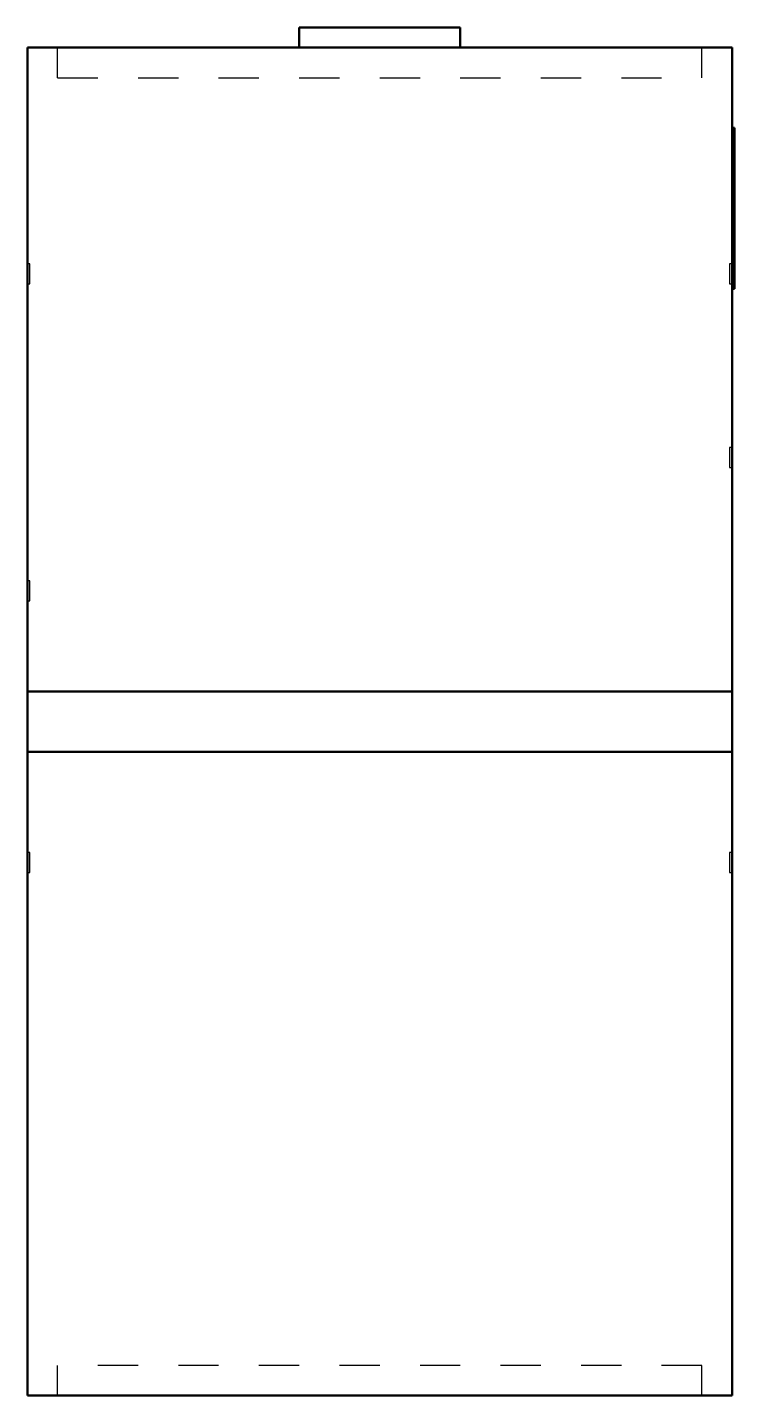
# Model space of a CAD drawing. Header units: inches. Extents: x -8.7 to 8.8, y -16.7 to 17.3.
import ezdxf

# ---------------------------------------------------------------- set-up
doc = ezdxf.new("R2010")
doc.units = ezdxf.units.IN
doc.header["$MEASUREMENT"] = 0
doc.linetypes.add('Dashed', pattern=[2, 1, -1])
doc.layers.add('AM_0', color=7, linetype='Continuous', lineweight=50)
doc.layers.add('AM_9', color=6, linetype='Dashed', lineweight=25)

msp = doc.modelspace()

# ---------------------------------------------------------------- linework, layer by layer
at = {"layer": 'AM_0'}
for p, q in [((-2, 17.25), (-2, 16.75)), ((-2, 17.25), (2, 17.25)), ((2, 16.75), (2, 17.25)), ((-8.75, 16.75), (-8.75, -16.75)), ((-8.75, 16.75), (8.75, 16.75)), ((8.75, 16.75), (8.75, -16.75)), ((8.8125, 14.75), (8.75, 14.75)), ((8.8125, 14.75), (8.8125, 10.75)), ((8.75, 10.75), (8.8125, 10.75)), ((-8.75, 0.75), (8.75, 0.75)), ((8.75, -0.75), (-8.75, -0.75)), ((8.75, -16.75), (-8.75, -16.75))]:
    msp.add_line(p, q, dxfattribs=at)
at = {"layer": 'AM_9'}
for p, q in [((-8, 16), (-8, 16.75)), ((8, 16), (8, 16.75)), ((-8, 16), (8, 16)), ((-8.6875, 11.375), (-8.75, 11.375)), ((-8.6875, 10.875), (-8.6875, 11.375)), ((8.6875, 11.375), (8.6875, 10.875)), ((8.75, 11.375), (8.6875, 11.375)), ((-8.75, 10.875), (-8.6875, 10.875)), ((8.6875, 10.875), (8.75, 10.875)), ((8.6875, 6.8125), (8.6875, 6.3125)), ((8.75, 6.8125), (8.6875, 6.8125)), ((8.6875, 6.3125), (8.75, 6.3125)), ((-8.6875, 3.5), (-8.75, 3.5)), ((-8.6875, 3), (-8.6875, 3.5)), ((-8.75, 3), (-8.6875, 3)), ((-8.6875, -3.25), (-8.75, -3.25)), ((-8.6875, -3.75), (-8.6875, -3.25)), ((8.6875, -3.25), (8.6875, -3.75)), ((8.75, -3.25), (8.6875, -3.25)), ((-8.75, -3.75), (-8.6875, -3.75)), ((8.6875, -3.75), (8.75, -3.75)), ((-8, -16.75), (-8, -16)), ((8, -16), (-8, -16)), ((8, -16.75), (8, -16))]:
    msp.add_line(p, q, dxfattribs=at)

doc.saveas('drawing.dxf')
